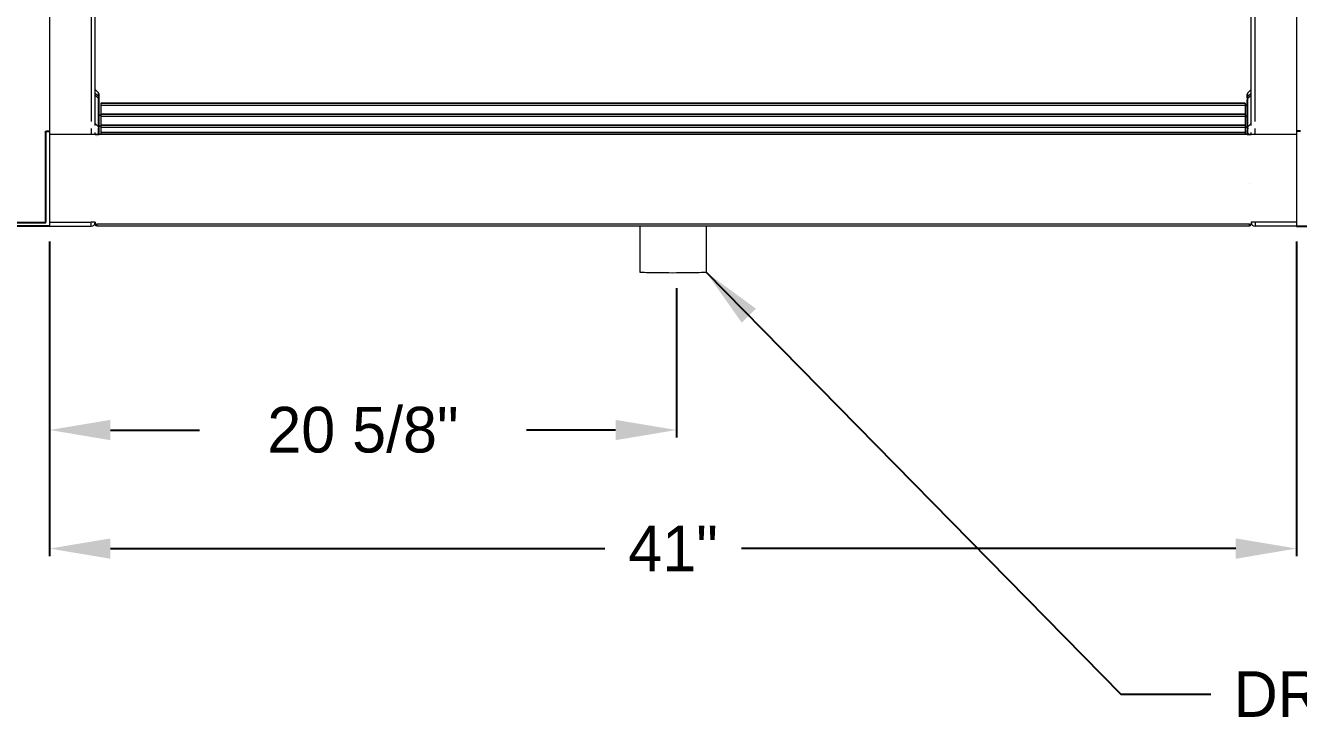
# Model space of a CAD drawing. Extents: x 6 to 271, y -23 to 146.
# Drawn here: x 60.22 to 102.08, y 32.92 to 55.65 of the extents above; entities that cross this region are included whole.
import ezdxf

# ---------------------------------------------------------------- set-up
doc = ezdxf.new("R2010")
doc.units = 0
doc.header["$MEASUREMENT"] = 0
doc.layers.get('0').update_dxf_attribs({"linetype": 'CONTINUOUS'})
doc.layers.get('Defpoints').update_dxf_attribs({"linetype": 'CONTINUOUS'})
doc.dimstyles.get("Standard").update_dxf_attribs({"dimtxt": 1.5, "dimasz": 2, "dimexe": 0.25, "dimexo": 0.5, "dimgap": 0.75, "dimtad": 0, "dimtih": 1, "dimtoh": 1, "dimdec": 4, "dimzin": 0, "dimdsep": 46, "dimlunit": 5, "dimtxsty": 'STANDARD', "dimcen": 0.125, "dimclrd": 1, "dimclre": 1, "dimclrt": 1, "dimadec": 0, "dimazin": 0, "dimtfac": 1, "dimtdec": 4, "dimtofl": 0, "dimtmove": 0, "dimatfit": 3, "dimfxl": 1, "dimfrac": 2, "dimtolj": 1, "dimtzin": 0, "dimarcsym": 0})

# ---------------------------------------------------------------- blocks, each defined once
blk = doc.blocks.new('*D26')
at = {"color": 7, "lineweight": -2}
for p, q in [((61.015, 48.555), (61.015, 38.217)), ((102.015, 48.555), (102.015, 38.217)), ((63.015, 38.467), (79.265, 38.467)), ((100.015, 38.467), (83.765, 38.467))]:
    blk.add_line(p, q, dxfattribs=at)
at = {"color": 7}
for points in [[(63.015, 38.8), (63.015, 38.133), (61.015, 38.467)], [(100.015, 38.8), (100.015, 38.133), (102.015, 38.467)]]:
    blk.add_solid(points, dxfattribs=at)
at = {"layer": 'Defpoints', "color": 0}
for p in [(61.015, 49.055), (102.015, 49.055), (102.015, 38.467)]:
    blk.add_point(p, dxfattribs=at)
at = {"color": 7, "insert": (81.515, 38.467), "char_height": 1.5, "attachment_point": 5}
blk.add_mtext('\\A1;41"', dxfattribs=at)
blk = doc.blocks.new('*D27')
at = {"color": 7, "lineweight": -2}
for p, q in [((61.015, 48.555), (61.015, 42.112)), ((81.624, 47.02), (81.624, 42.112)), ((63.015, 42.362), (65.944, 42.362)), ((79.624, 42.362), (76.694, 42.362))]:
    blk.add_line(p, q, dxfattribs=at)
at = {"color": 7}
for points in [[(63.015, 42.695), (63.015, 42.028), (61.015, 42.362)], [(79.624, 42.695), (79.624, 42.028), (81.624, 42.362)]]:
    blk.add_solid(points, dxfattribs=at)
at = {"layer": 'Defpoints', "color": 0}
for p in [(61.015, 49.055), (81.624, 47.52), (81.624, 42.362)]:
    blk.add_point(p, dxfattribs=at)
at = {"color": 7, "insert": (71.319, 42.362), "char_height": 1.5, "attachment_point": 5}
blk.add_mtext('\\A1;20 5/8"', dxfattribs=at)

msp = doc.modelspace()

# ---------------------------------------------------------------- linework, layer by layer
at = {"color": 0, "linetype": 'Continuous', "lineweight": 15}
for p, q in [((61.01498, 86.85703), (61.01498, 49.19053)), ((62.37948, 86.85703), (62.37948, 52.49714)), ((62.51498, 52.36168), (62.51498, 86.85703)), ((100.51498, 52.36168), (100.51498, 86.85703)), ((100.65048, 52.49714), (100.65048, 86.85703)), ((102.01498, 86.85703), (102.01498, 49.19053)), ((62.51498, 53.54336), (62.62138, 53.43699)), ((62.62138, 53.31926), (62.51498, 53.42563)), ((62.51498, 53.36168), (62.62138, 53.25531)), ((62.60231, 53.27437), (62.63998, 53.27437)), ((62.62138, 53.31926), (62.62138, 53.43699)), ((62.62138, 52.31926), (62.62138, 53.25531)), ((62.63998, 53.27437), (62.63998, 53.3921)), ((62.63998, 53.21042), (62.63998, 53.27437)), ((62.63998, 52.27437), (62.63998, 53.21042)), ((62.64098, 53.3921), (62.64098, 53.39065)), ((62.64098, 52.71053), (62.64098, 53.39065)), ((100.38898, 53.3921), (100.38898, 53.39065)), ((100.38898, 53.39065), (100.38898, 53.03161)), ((100.38998, 53.27437), (100.38998, 53.3921)), ((100.38998, 53.27437), (100.42765, 53.27437)), ((100.38998, 53.27437), (100.38998, 53.21042)), ((100.38998, 52.27437), (100.38998, 53.21042)), ((100.51498, 53.54336), (100.40858, 53.43699)), ((100.40858, 53.31926), (100.40858, 53.43699)), ((100.40858, 53.31926), (100.51498, 53.42563)), ((100.51498, 53.36168), (100.40858, 53.25531)), ((100.40858, 52.31926), (100.40858, 53.25531)), ((100.32598, 53.09559), (62.70398, 53.09559)), ((62.70398, 53.09559), (62.70398, 53.08545)), ((100.32598, 53.08545), (62.70398, 53.08545)), ((62.70398, 53.08545), (62.70398, 53.01998)), ((100.32598, 53.01998), (62.70398, 53.01998)), ((62.70398, 53.01998), (62.70398, 52.73513)), ((100.32598, 53.09559), (100.32598, 53.08545)), ((100.32598, 53.08545), (100.32598, 53.01998)), ((100.32598, 53.01998), (100.32598, 52.73513)), ((100.38998, 53.03161), (100.32698, 53.03161)), ((100.32698, 53.02147), (100.32698, 53.03161)), ((100.32698, 53.02147), (100.38998, 53.02147)), ((62.62138, 52.31926), (62.51498, 52.42563)), ((62.63998, 52.71053), (62.70398, 52.71053)), ((62.63998, 52.70906), (62.70398, 52.70906)), ((62.63998, 52.35006), (62.70398, 52.35006)), ((62.63998, 52.3486), (62.70398, 52.3486)), ((100.32598, 52.73513), (62.70398, 52.73513)), ((62.70398, 52.73513), (62.70398, 52.72499)), ((100.32598, 52.72499), (62.70398, 52.72499)), ((62.70398, 52.72499), (62.70398, 52.65952)), ((100.32598, 52.65952), (62.70398, 52.65952)), ((62.70398, 52.65952), (62.70398, 52.37466)), ((100.32598, 52.37466), (62.70398, 52.37466)), ((62.70398, 52.37466), (62.70398, 52.36452)), ((100.32598, 52.36452), (62.70398, 52.36452)), ((62.70398, 52.36452), (62.70398, 52.29905)), ((100.32598, 52.73513), (100.32598, 52.72499)), ((100.32598, 52.72499), (100.32598, 52.65952)), ((100.32598, 52.65952), (100.32598, 52.37466)), ((100.32598, 52.37466), (100.32598, 52.36452)), ((100.32598, 52.36452), (100.32598, 52.29905)), ((100.38998, 52.67114), (100.32698, 52.67114)), ((100.32698, 52.661), (100.32698, 52.67114)), ((100.32698, 52.661), (100.38998, 52.661)), ((100.40858, 52.31926), (100.51498, 52.42563)), ((102.01498, 52.07088), (61.01498, 52.07088)), ((62.37948, 52.26779), (62.37948, 52.07088)), ((62.51498, 52.06797), (62.51498, 52.13233)), ((62.51498, 52.06797), (62.56498, 52.06797)), ((62.56498, 52.06797), (62.56498, 52.08234)), ((62.56498, 51.9896), (62.56598, 51.9896)), ((62.56498, 51.98813), (62.56598, 51.98813)), ((62.56598, 52.06797), (62.56598, 52.06914)), ((100.46398, 52.06914), (62.56598, 52.06914)), ((100.46398, 52.06797), (62.56598, 52.06797)), ((62.57719, 52.07014), (62.62138, 52.11432)), ((62.57748, 52.06943), (62.63998, 52.06943)), ((62.57748, 52.06943), (62.57748, 52.06914)), ((62.60231, 52.27437), (62.63998, 52.27437)), ((62.62138, 52.11432), (62.62138, 52.25531)), ((62.63998, 52.21042), (62.63998, 52.27437)), ((62.63998, 52.06943), (62.63998, 52.21042)), ((62.63998, 52.06943), (62.63998, 52.06914)), ((62.64098, 52.06943), (62.64098, 52.07088)), ((100.38898, 52.06943), (62.64098, 52.06943)), ((62.64098, 52.06943), (62.64098, 52.06914)), ((100.32598, 52.29905), (62.70398, 52.29905)), ((62.70398, 52.29905), (62.70398, 52.13629)), ((100.32598, 52.13629), (62.70398, 52.13629)), ((62.70398, 52.13629), (62.70398, 52.12615)), ((100.32598, 52.12615), (62.70398, 52.12615)), ((62.70398, 52.12615), (62.70398, 52.07088)), ((100.32598, 52.29905), (100.32598, 52.13629)), ((100.32598, 52.13629), (100.32598, 52.12615)), ((100.32598, 52.12615), (100.32598, 52.07088)), ((100.38998, 52.31068), (100.32698, 52.31068)), ((100.32698, 52.30054), (100.32698, 52.31068)), ((100.32698, 52.30054), (100.38998, 52.30054)), ((100.38998, 52.07231), (100.32698, 52.07231)), ((100.32698, 52.07088), (100.32698, 52.07231)), ((100.38898, 52.06943), (100.38898, 52.07088)), ((100.38898, 52.06914), (100.38898, 52.06943)), ((100.38998, 52.27437), (100.42765, 52.27437)), ((100.38998, 52.27437), (100.38998, 52.21042)), ((100.38998, 52.06943), (100.38998, 52.21042)), ((100.38998, 52.06943), (100.45248, 52.06943)), ((100.38998, 52.06914), (100.38998, 52.06943)), ((100.40858, 52.11432), (100.40858, 52.25531)), ((100.45278, 52.07014), (100.40858, 52.11432)), ((100.45248, 52.06914), (100.45248, 52.06943)), ((100.46398, 52.08134), (100.46398, 52.06914)), ((100.46398, 52.06797), (100.46398, 52.06914)), ((100.46498, 52.06797), (100.46498, 52.08234)), ((100.46498, 52.06797), (100.51498, 52.06797)), ((100.51498, 52.06797), (100.51498, 52.13233)), ((100.65048, 52.07088), (100.65048, 52.26779)), ((61.01498, 49.19053), (62.37948, 49.19053)), ((61.01498, 49.18953), (61.01498, 49.05503)), ((61.01498, 49.18953), (62.37948, 49.18953)), ((61.01498, 49.05503), (62.37948, 49.05503)), ((62.51498, 49.19053), (62.37948, 49.19053)), ((62.37948, 49.05503), (62.37948, 49.18953)), ((62.51498, 49.19053), (62.51498, 49.11977)), ((62.51498, 49.11977), (62.56498, 49.11977)), ((100.46398, 49.11977), (62.56598, 49.11977)), ((62.56598, 49.11877), (62.56598, 49.11977)), ((62.56598, 49.11877), (62.56598, 49.06879)), ((100.46398, 49.11977), (100.46398, 49.11877)), ((100.46398, 49.06879), (100.46398, 49.11877)), ((100.46498, 49.11977), (100.51498, 49.11977)), ((100.51498, 49.19053), (100.51498, 49.11977)), ((100.65048, 49.19053), (100.51498, 49.19053)), ((102.01498, 49.19053), (100.65048, 49.19053)), ((100.65048, 49.18953), (100.65048, 49.05503)), ((102.01498, 49.18953), (100.65048, 49.18953)), ((102.01498, 49.05503), (100.65048, 49.05503)), ((102.01498, 49.18953), (102.01498, 49.05503)), ((102.01498, 49.18953), (102.01498, 49.05503))]:
    msp.add_line(p, q, dxfattribs=at)
at = {"color": 0}
for p, q in [((60.88998, 49.18003), (60.88998, 52.18003)), ((60.88998, 52.18003), (61.01498, 52.18003)), ((102.13998, 52.18003), (102.01498, 52.18003)), ((59.13998, 49.18003), (60.88998, 49.18003)), ((61.01498, 49.05503), (59.13998, 49.05503)), ((102.01498, 49.05503), (103.88998, 49.05503))]:
    msp.add_line(p, q, dxfattribs=at)
at = {"color": 0, "linetype": 'Continuous', "lineweight": 15, "flags": 128}
msp.add_lwpolyline([(82.60873, 47.54523), (82.60321, 47.54267), (82.58361, 47.5398), (82.55007, 47.53701), (82.50304, 47.53432), (82.44313, 47.53177), (82.37112, 47.5294), (82.28795, 47.52723), (82.1947, 47.5253), (82.09259, 47.52363), (81.98295, 47.52224), (81.86721, 47.52115), (81.74688, 47.52037), (81.62353, 47.51992), (81.49876, 47.51979), (81.3742, 47.52), (81.25147, 47.52054), (81.13219, 47.5214), (81.01789, 47.52257), (80.91007, 47.52403), (80.81014, 47.52578), (80.7194, 47.52777), (80.63903, 47.52999), (80.57008, 47.53242), (80.51344, 47.535), (80.46987, 47.53773), (80.43991, 47.54055), (80.42398, 47.54343), (80.42123, 47.54523)], dxfattribs=at)
at = {"color": 0, "linetype": 'Continuous', "lineweight": 15}
for centre, radius, start, end in [((62.57652, 53.39211), 0.06346, 359.997202, 45.013069), ((62.57652, 53.27437), 0.06346, 359.996542, 45.013729), ((62.57652, 53.21042), 0.06346, 359.996542, 45.013729), ((100.45345, 53.39211), 0.06346, 134.986931, 180.002798), ((100.45345, 53.27437), 0.06346, 134.986271, 180.003458), ((100.45345, 53.21042), 0.06346, 134.986271, 180.003458), ((100.34198, 53.70908), 0.68928, 268.670509, 273.993858), ((100.32623, 53.03232), 0.01087, 268.670904, 273.948259), ((100.34198, 53.34861), 0.68928, 268.670509, 273.993858), ((100.32623, 52.67175), 0.01077, 268.679998, 274.006299), ((62.57648, 52.06943), 0.001, 0.119432, 44.951384), ((62.57652, 52.27437), 0.06346, 359.997202, 45.013069), ((62.57652, 52.21042), 0.06346, 359.997202, 45.013069), ((62.57652, 52.06943), 0.06346, 359.996542, 45.013729), ((100.34198, 52.98815), 0.68928, 268.670509, 273.993858), ((100.32623, 52.31116), 0.01064, 268.647579, 274.038718), ((100.45345, 52.27437), 0.06346, 134.986931, 180.002798), ((100.45345, 52.21042), 0.06346, 134.986931, 180.002798), ((100.45345, 52.06943), 0.06346, 134.986271, 180.003458), ((100.45349, 52.06943), 0.001, 135.048616, 179.880568), ((100.46398, 50.44535), 0.001, 269.970706, 359.962085), ((62.37948, 49.19053), 0.001, 270, 0), ((62.37948, 49.19053), 0.1355, 270, 0), ((62.56598, 49.11978), 0.05099, 180.008403, 270.007417), ((62.56598, 49.11977), 0.000999, 179.951494, 270.115715), ((100.46398, 49.11977), 0.000999, 269.884285, 0.048506), ((100.46399, 49.11978), 0.05099, 269.992583, 359.991597), ((100.65048, 49.19053), 0.1355, 180, 270), ((100.65048, 49.19053), 0.001, 180, 270)]:
    msp.add_arc(centre, radius, start, end, dxfattribs=at)
for points in [[(62.56598, 49.06996), (100.46398, 49.06996)], [(80.42123, 49.06996), (80.42123, 47.54523)], [(82.60873, 47.54523), (82.60873, 49.06996)]]:
    msp.add_open_spline(points, degree=1, dxfattribs=at)

# ---------------------------------------------------------------- texts
at = {"color": 0, "insert": (99.94528, 34.438), "char_height": 1.5, "attachment_point": 1}
msp.add_mtext('DRAIN PAN WITH 1 1/2" FPT', dxfattribs=at)

# ---------------------------------------------------------------- dimensions: what is measured, and where the dimension line sits
at = {"color": 0}
dim = msp.add_linear_dim(base=(102.01498, 38.46662), p1=(61.01498, 49.05503), p2=(102.01498, 49.05503), dimstyle='Standard', override={"dimpost": '"', "dimclrd": 7, "dimclre": 7, "dimclrt": 7}, dxfattribs=at)
dim.commit()
dim.dimension.update_dxf_attribs({"geometry": '*D26', "text_midpoint": (81.51498, 38.46662), "dimtype": 160})
dim = msp.add_linear_dim(base=(81.623527, 42.361582), p1=(61.014984, 49.055028), p2=(81.623527, 47.519916), dimstyle='Standard', override={"dimpost": '"', "dimclrd": 7, "dimclre": 7, "dimclrt": 7}, dxfattribs=at)
dim.commit()
dim.dimension.update_dxf_attribs({"geometry": '*D27', "text_midpoint": (71.319255, 42.361582)})

# ---------------------------------------------------------------- leaders
at = {"color": 0, "annotation_type": 0, "has_hookline": 1, "hookline_direction": 1}
for points, text_width in [([(102.95248, 49.05503), (106.80321, 42.8295), (107.91549, 42.8295)], 13.5), ([(82.60321, 47.54267), (96.23143, 33.688), (99.19528, 33.688)], 35)]:
    msp.add_leader(points, dimstyle='Standard', override={"dimclrd": 7, "dimclre": 7, "dimclrt": 7}, dxfattribs=dict(at, text_width=text_width))

doc.saveas('drawing.dxf')
